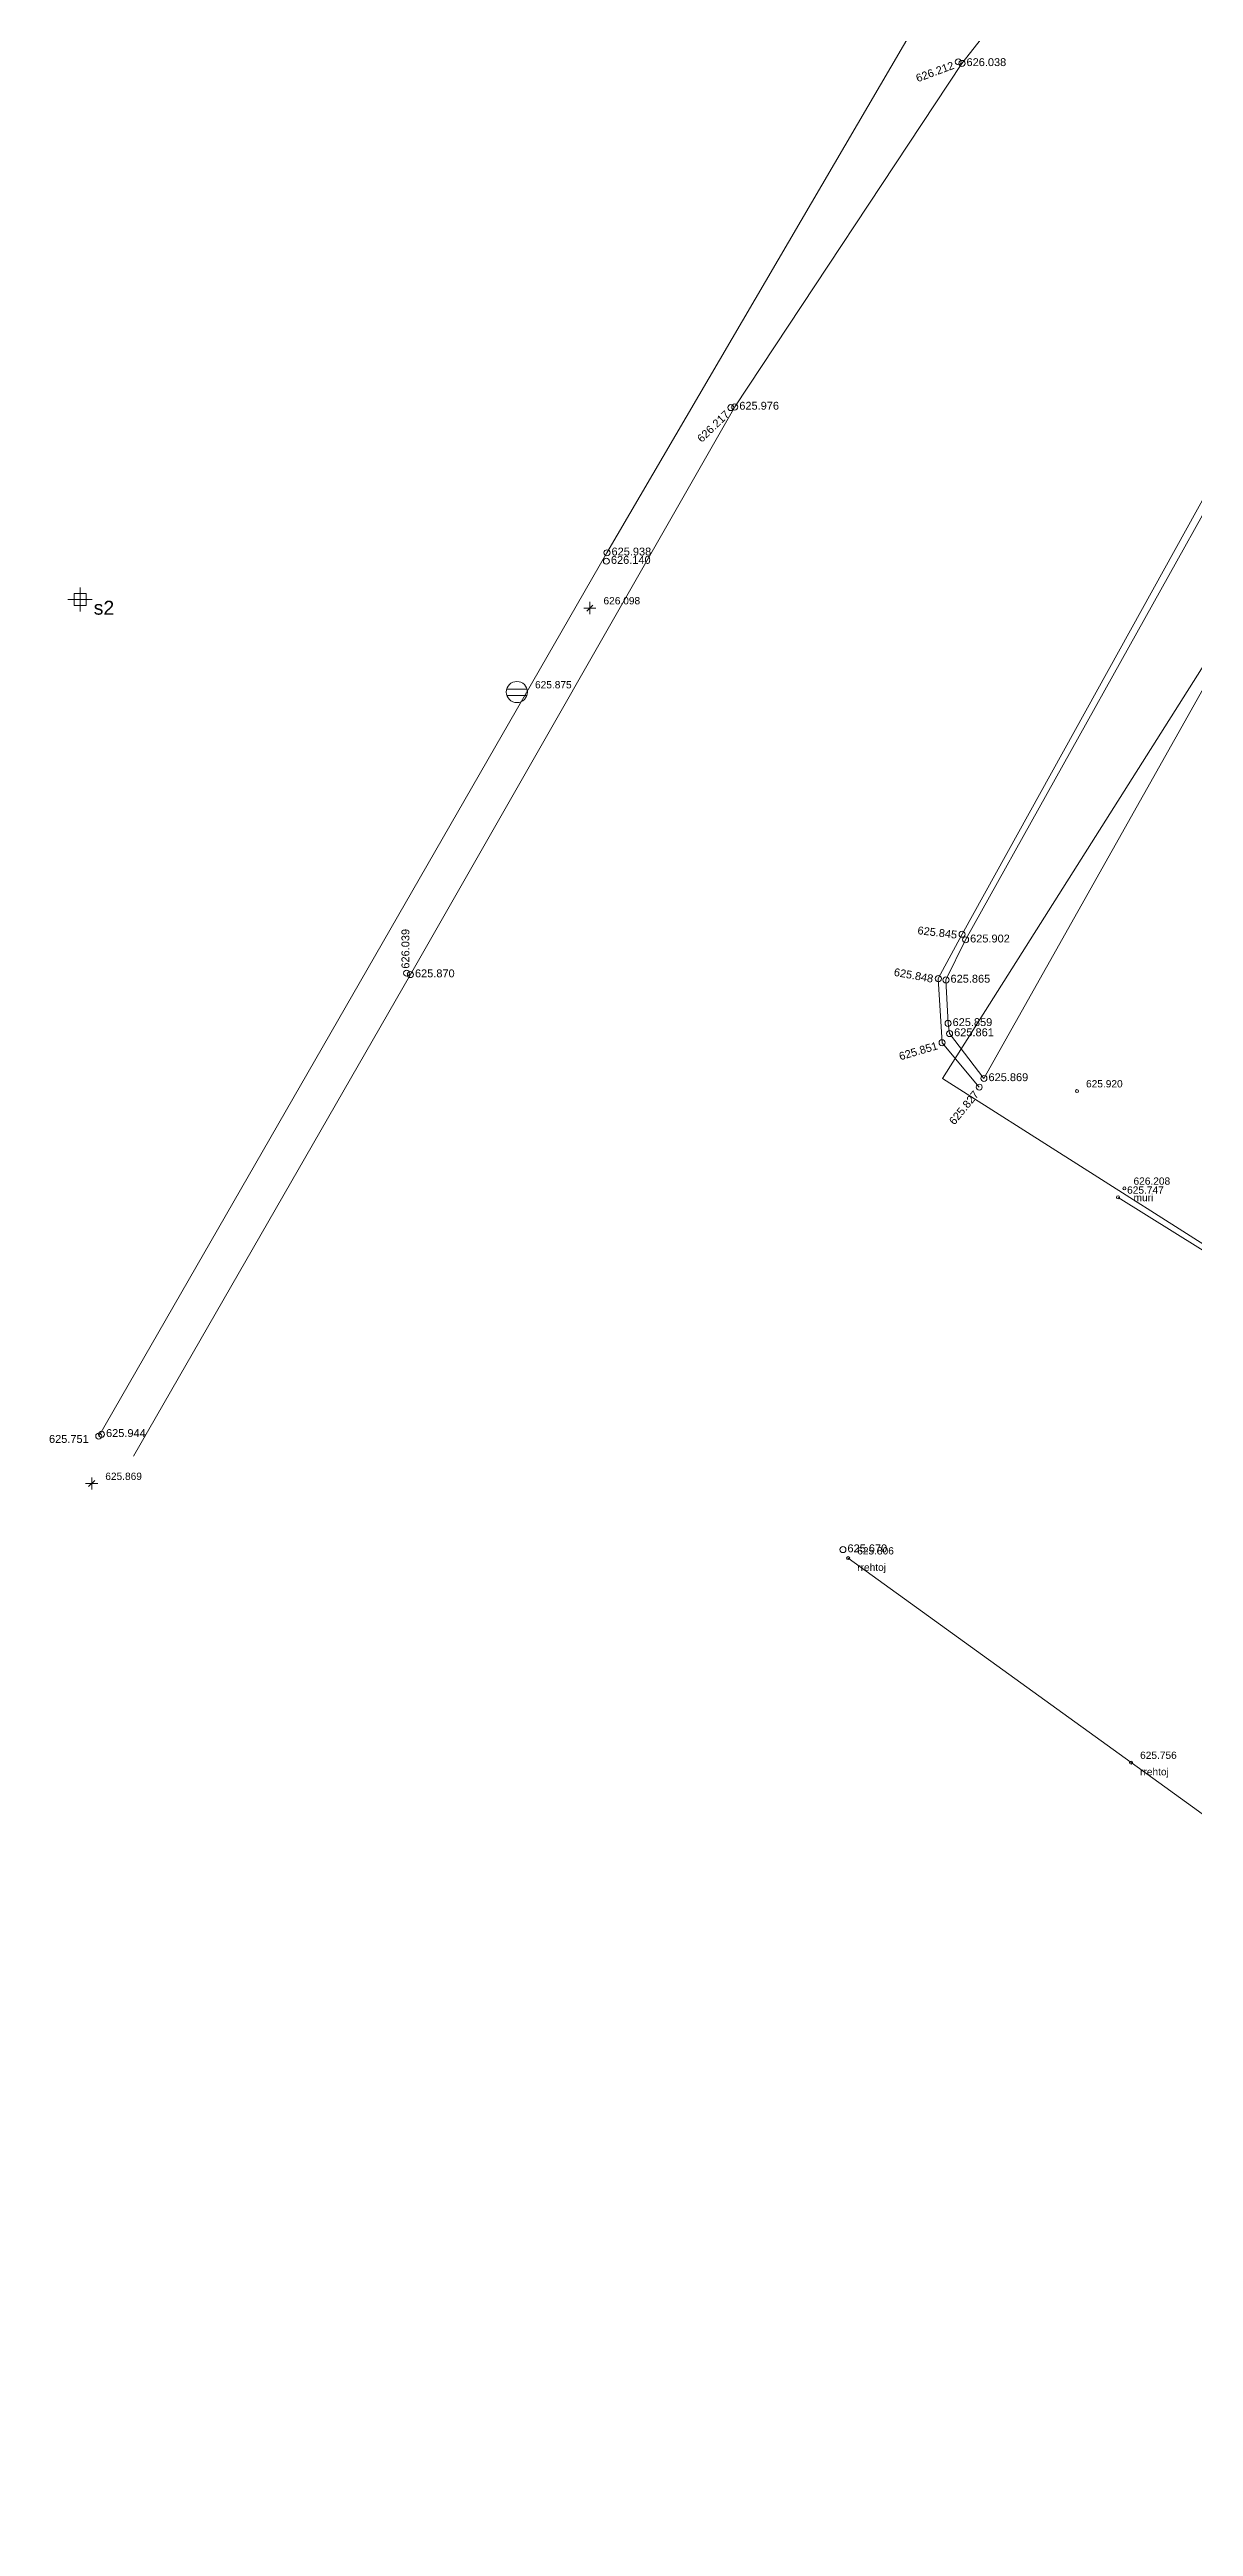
# Model space of a CAD drawing. Header units: metres. Extents: x 7511786 to 7512055, y 4693228 to 4693399.
# Drawn here: x 7511786.2 to 7511814.5, y 4693237.8 to 4693299.2 of the extents above; entities that cross this region are included whole.
import ezdxf

# ---------------------------------------------------------------- set-up
doc = ezdxf.new("R2010")
doc.units = ezdxf.units.M
doc.layers.get('0').update_dxf_attribs({"lineweight": 0})
for name, color, linetype, lineweight in [('asfalt', 252, 'Continuous', 0), ('asfalt pikat', 97, 'Continuous', 0), ('label', 210, 'Continuous', 0), ('Matjet', 210, 'Continuous', 0), ('muri', 44, 'Continuous', 0), ('parcela', 7, 'Continuous', 0), ('Puset fekali', 30, 'Continuous', 0), ('rrethoj', 106, 'Continuous', 0), ('rrjet', 7, 'Continuous', 0), ('shtyllat', 1, 'Continuous', 0), ('trotuar', 91, 'Continuous', 0), ('trotuar pikat', 155, 'Continuous', 0)]:
    doc.layers.add(name, color=color, linetype=linetype, lineweight=lineweight)
doc.styles.get("Standard").update_dxf_attribs({"font": 'arial.ttf'})

# ---------------------------------------------------------------- blocks, each defined once
blk = doc.blocks.new('*U69', base_point=(7511809.331, 4693273.711, 625.869))
at = {"layer": 'trotuar pikat', "linetype": 'ByBlock', "lineweight": -2}
blk.add_line((7511809.331, 4693273.711, 625.869), (7511809.331, 4693273.711, 625.869), dxfattribs=at)
blk.add_circle((7511809.331, 4693273.711, 625.869), 0.075, dxfattribs=at)
at = {"layer": 'trotuar pikat', "linetype": 'ByBlock', "insert": (7511809.4435, 4693273.741, 625.869), "char_height": 0.195, "attachment_point": 4}
blk.add_mtext('{\\C256;625.869}', dxfattribs=at)
blk = doc.blocks.new('*U70', base_point=(7511809.213, 4693273.496, 625.827))
at = {"layer": 'asfalt pikat', "linetype": 'ByBlock', "lineweight": -2}
blk.add_line((7511809.213, 4693273.496, 625.827), (7511809.213, 4693273.496, 625.827), dxfattribs=at)
blk.add_circle((7511809.213, 4693273.496, 625.827), 0.075, dxfattribs=at)
at = {"layer": 'asfalt pikat', "linetype": 'ByBlock', "insert": (7511809.146, 4693273.366, 625.827), "char_height": 0.195, "attachment_point": 6, "rotation": 50.74289}
blk.add_mtext('{\\C256;625.827}', dxfattribs=at)
blk = doc.blocks.new('*U71', base_point=(7511805.833, 4693262.024, 625.67))
at = {"layer": 'asfalt pikat', "linetype": 'ByBlock', "lineweight": -2}
blk.add_line((7511805.833, 4693262.024, 625.67), (7511805.833, 4693262.024, 625.67), dxfattribs=at)
blk.add_circle((7511805.833, 4693262.024, 625.67), 0.075, dxfattribs=at)
at = {"layer": 'asfalt pikat', "linetype": 'ByBlock', "insert": (7511805.9455, 4693262.054, 625.67), "char_height": 0.195, "attachment_point": 4}
blk.add_mtext('{\\C256;625.670}', dxfattribs=at)
blk = doc.blocks.new('*U72', base_point=(7511805.963, 4693261.812, 625.806))
at = {"layer": 'Matjet', "linetype": 'ByBlock', "lineweight": -2}
blk.add_line((7511805.963, 4693261.812, 625.806), (7511805.963, 4693261.812, 625.806), dxfattribs=at)
blk.add_circle((7511805.963, 4693261.812, 625.806), 0.0375, dxfattribs=at)
at = {"layer": 'Matjet', "linetype": 'ByBlock', "char_height": 0.18}
for s, insert, attachment_point in [('625.806', (7511806.188, 4693261.992, 625.806), 4), ('rrehtoj', (7511806.188, 4693261.675, 625.806), 1)]:
    blk.add_mtext(s, dxfattribs=dict(at, insert=insert, attachment_point=attachment_point))
blk = doc.blocks.new('*U73', base_point=(7511812.978, 4693256.74, 625.756))
at = {"layer": 'Matjet', "linetype": 'ByBlock', "lineweight": -2}
blk.add_line((7511812.978, 4693256.74, 625.756), (7511812.978, 4693256.74, 625.756), dxfattribs=at)
blk.add_circle((7511812.978, 4693256.74, 625.756), 0.0375, dxfattribs=at)
at = {"layer": 'Matjet', "linetype": 'ByBlock', "char_height": 0.18}
for s, insert, attachment_point in [('625.756', (7511813.203, 4693256.92, 625.756), 4), ('rrehtoj', (7511813.203, 4693256.603, 625.756), 1)]:
    blk.add_mtext(s, dxfattribs=dict(at, insert=insert, attachment_point=attachment_point))
blk = doc.blocks.new('*U84', base_point=(7511812.656, 4693270.762, 625.747))
at = {"layer": 'Matjet', "linetype": 'ByBlock', "lineweight": -2}
blk.add_line((7511812.656, 4693270.762, 625.747), (7511812.656, 4693270.762, 625.747), dxfattribs=at)
blk.add_circle((7511812.656, 4693270.762, 625.747), 0.0375, dxfattribs=at)
at = {"layer": 'Matjet', "linetype": 'ByBlock', "insert": (7511812.881, 4693270.942, 625.747), "char_height": 0.18, "attachment_point": 4}
blk.add_mtext('625.747', dxfattribs=at)
blk = doc.blocks.new('*U85', base_point=(7511812.815, 4693270.984, 626.208))
at = {"layer": 'Matjet', "linetype": 'ByBlock', "lineweight": -2}
blk.add_line((7511812.815, 4693270.984, 626.208), (7511812.815, 4693270.984, 626.208), dxfattribs=at)
blk.add_circle((7511812.815, 4693270.984, 626.208), 0.0375, dxfattribs=at)
at = {"layer": 'Matjet', "linetype": 'ByBlock', "char_height": 0.18}
for s, insert, attachment_point in [('626.208', (7511813.04, 4693271.164, 626.208), 4), ('muri', (7511813.04, 4693270.847, 626.208), 1)]:
    blk.add_mtext(s, dxfattribs=dict(at, insert=insert, attachment_point=attachment_point))
blk = doc.blocks.new('*U86', base_point=(7511811.637, 4693273.398, 625.92))
at = {"layer": 'Matjet', "linetype": 'ByBlock', "lineweight": -2}
blk.add_line((7511811.637, 4693273.398, 625.92), (7511811.637, 4693273.398, 625.92), dxfattribs=at)
blk.add_circle((7511811.637, 4693273.398, 625.92), 0.0375, dxfattribs=at)
at = {"layer": 'Matjet', "linetype": 'ByBlock', "insert": (7511811.862, 4693273.578, 625.92), "char_height": 0.18, "attachment_point": 4}
blk.add_mtext('625.920', dxfattribs=at)
blk = doc.blocks.new('*U166', base_point=(7511808.875, 4693277.151, 625.902))
at = {"layer": 'trotuar pikat', "linetype": 'ByBlock', "lineweight": -2}
blk.add_line((7511808.875, 4693277.151, 625.902), (7511808.875, 4693277.151, 625.902), dxfattribs=at)
blk.add_circle((7511808.875, 4693277.151, 625.902), 0.075, dxfattribs=at)
at = {"layer": 'trotuar pikat', "linetype": 'ByBlock', "insert": (7511808.9875, 4693277.181, 625.902), "char_height": 0.195, "attachment_point": 4}
blk.add_mtext('{\\C256;625.902}', dxfattribs=at)
blk = doc.blocks.new('*U167', base_point=(7511808.787, 4693277.289, 625.845))
at = {"layer": 'asfalt pikat', "linetype": 'ByBlock', "lineweight": -2}
blk.add_line((7511808.787, 4693277.289, 625.845), (7511808.787, 4693277.289, 625.845), dxfattribs=at)
blk.add_circle((7511808.787, 4693277.289, 625.845), 0.075, dxfattribs=at)
at = {"layer": 'asfalt pikat', "linetype": 'ByBlock', "insert": (7511808.664, 4693277.273, 625.845), "char_height": 0.195, "attachment_point": 6, "rotation": 353.28999}
blk.add_mtext('{\\C256;625.845}', dxfattribs=at)
blk = doc.blocks.new('*U168', base_point=(7511808.199, 4693276.187, 625.848))
at = {"layer": 'asfalt pikat', "linetype": 'ByBlock', "lineweight": -2}
blk.add_line((7511808.199, 4693276.187, 625.848), (7511808.199, 4693276.187, 625.848), dxfattribs=at)
blk.add_circle((7511808.199, 4693276.187, 625.848), 0.075, dxfattribs=at)
at = {"layer": 'asfalt pikat', "linetype": 'ByBlock', "insert": (7511808.071, 4693276.18, 625.848), "char_height": 0.195, "attachment_point": 6, "rotation": 349.71646}
blk.add_mtext('{\\C256;625.848}', dxfattribs=at)
blk = doc.blocks.new('*U169', base_point=(7511808.389, 4693276.154, 625.865))
at = {"layer": 'trotuar pikat', "linetype": 'ByBlock', "lineweight": -2}
blk.add_line((7511808.389, 4693276.154, 625.865), (7511808.389, 4693276.154, 625.865), dxfattribs=at)
blk.add_circle((7511808.389, 4693276.154, 625.865), 0.075, dxfattribs=at)
at = {"layer": 'trotuar pikat', "linetype": 'ByBlock', "insert": (7511808.5015, 4693276.184, 625.865), "char_height": 0.195, "attachment_point": 4}
blk.add_mtext('{\\C256;625.865}', dxfattribs=at)
blk = doc.blocks.new('*U170', base_point=(7511808.44, 4693275.077, 625.859))
at = {"layer": 'trotuar pikat', "linetype": 'ByBlock', "lineweight": -2}
blk.add_line((7511808.44, 4693275.077, 625.859), (7511808.44, 4693275.077, 625.859), dxfattribs=at)
blk.add_circle((7511808.44, 4693275.077, 625.859), 0.075, dxfattribs=at)
at = {"layer": 'trotuar pikat', "linetype": 'ByBlock', "insert": (7511808.5525, 4693275.107, 625.859), "char_height": 0.195, "attachment_point": 4}
blk.add_mtext('{\\C256;625.859}', dxfattribs=at)
blk = doc.blocks.new('*U171', base_point=(7511808.479, 4693274.825, 625.861))
at = {"layer": 'trotuar pikat', "linetype": 'ByBlock', "lineweight": -2}
blk.add_line((7511808.479, 4693274.825, 625.861), (7511808.479, 4693274.825, 625.861), dxfattribs=at)
blk.add_circle((7511808.479, 4693274.825, 625.861), 0.075, dxfattribs=at)
at = {"layer": 'trotuar pikat', "linetype": 'ByBlock', "insert": (7511808.5915, 4693274.855, 625.861), "char_height": 0.195, "attachment_point": 4}
blk.add_mtext('{\\C256;625.861}', dxfattribs=at)
blk = doc.blocks.new('*U172', base_point=(7511808.292, 4693274.597, 625.851))
at = {"layer": 'asfalt pikat', "linetype": 'ByBlock', "lineweight": -2}
blk.add_line((7511808.292, 4693274.597, 625.851), (7511808.292, 4693274.597, 625.851), dxfattribs=at)
blk.add_circle((7511808.292, 4693274.597, 625.851), 0.075, dxfattribs=at)
at = {"layer": 'asfalt pikat', "linetype": 'ByBlock', "insert": (7511808.175, 4693274.531, 625.851), "char_height": 0.195, "attachment_point": 6, "rotation": 16.45487}
blk.add_mtext('{\\C256;625.851}', dxfattribs=at)
blk = doc.blocks.new('*U173', base_point=(7511795.107, 4693276.287, 625.87))
at = {"layer": 'asfalt pikat', "linetype": 'ByBlock', "lineweight": -2}
blk.add_line((7511795.107, 4693276.287, 625.87), (7511795.107, 4693276.287, 625.87), dxfattribs=at)
blk.add_circle((7511795.107, 4693276.287, 625.87), 0.075, dxfattribs=at)
at = {"layer": 'asfalt pikat', "linetype": 'ByBlock', "insert": (7511795.2195, 4693276.317, 625.87), "char_height": 0.195, "attachment_point": 4}
blk.add_mtext('{\\C256;625.870}', dxfattribs=at)
blk = doc.blocks.new('*U174', base_point=(7511795.014, 4693276.323, 626.039))
at = {"layer": 'trotuar pikat', "linetype": 'ByBlock', "lineweight": -2}
blk.add_line((7511795.014, 4693276.323, 626.039), (7511795.014, 4693276.323, 626.039), dxfattribs=at)
blk.add_circle((7511795.014, 4693276.323, 626.039), 0.075, dxfattribs=at)
at = {"layer": 'trotuar pikat', "linetype": 'ByBlock', "insert": (7511794.984, 4693276.4355, 626.039), "char_height": 0.195, "attachment_point": 4, "rotation": 90}
blk.add_mtext('{\\C256;626.039}', dxfattribs=at)
blk = doc.blocks.new('*U175', base_point=(7511803.053, 4693290.352, 626.217))
at = {"layer": 'trotuar pikat', "linetype": 'ByBlock', "lineweight": -2}
blk.add_line((7511803.053, 4693290.352, 626.217), (7511803.053, 4693290.352, 626.217), dxfattribs=at)
blk.add_circle((7511803.053, 4693290.352, 626.217), 0.075, dxfattribs=at)
at = {"layer": 'trotuar pikat', "linetype": 'ByBlock', "insert": (7511802.971, 4693290.23, 626.217), "char_height": 0.195, "attachment_point": 6, "rotation": 44.16728}
blk.add_mtext('{\\C256;626.217}', dxfattribs=at)
blk = doc.blocks.new('*U176', base_point=(7511803.151, 4693290.368, 625.976))
at = {"layer": 'asfalt pikat', "linetype": 'ByBlock', "lineweight": -2}
blk.add_line((7511803.151, 4693290.368, 625.976), (7511803.151, 4693290.368, 625.976), dxfattribs=at)
blk.add_circle((7511803.151, 4693290.368, 625.976), 0.075, dxfattribs=at)
at = {"layer": 'asfalt pikat', "linetype": 'ByBlock', "insert": (7511803.2635, 4693290.398, 625.976), "char_height": 0.195, "attachment_point": 4}
blk.add_mtext('{\\C256;625.976}', dxfattribs=at)
blk = doc.blocks.new('*U177', base_point=(7511808.786, 4693298.891, 626.038))
at = {"layer": 'asfalt pikat', "linetype": 'ByBlock', "lineweight": -2}
blk.add_line((7511808.786, 4693298.891, 626.038), (7511808.786, 4693298.891, 626.038), dxfattribs=at)
blk.add_circle((7511808.786, 4693298.891, 626.038), 0.075, dxfattribs=at)
at = {"layer": 'asfalt pikat', "linetype": 'ByBlock', "insert": (7511808.8985, 4693298.921, 626.038), "char_height": 0.195, "attachment_point": 4}
blk.add_mtext('{\\C256;626.038}', dxfattribs=at)
blk = doc.blocks.new('*U178', base_point=(7511808.692, 4693298.93, 626.212))
at = {"layer": 'trotuar pikat', "linetype": 'ByBlock', "lineweight": -2}
blk.add_line((7511808.692, 4693298.93, 626.212), (7511808.692, 4693298.93, 626.212), dxfattribs=at)
blk.add_circle((7511808.692, 4693298.93, 626.212), 0.075, dxfattribs=at)
at = {"layer": 'trotuar pikat', "linetype": 'ByBlock', "insert": (7511808.577, 4693298.855, 626.212), "char_height": 0.195, "attachment_point": 6, "rotation": 20.3167}
blk.add_mtext('{\\C256;626.212}', dxfattribs=at)
blk = doc.blocks.new('*U265', base_point=(7511799.982, 4693286.751, 625.938))
at = {"layer": 'asfalt pikat', "linetype": 'ByBlock', "lineweight": -2}
blk.add_line((7511799.982, 4693286.751, 625.938), (7511799.982, 4693286.751, 625.938), dxfattribs=at)
blk.add_circle((7511799.982, 4693286.751, 625.938), 0.075, dxfattribs=at)
at = {"layer": 'asfalt pikat', "linetype": 'ByBlock', "insert": (7511800.0945, 4693286.781, 625.938), "char_height": 0.195, "attachment_point": 4}
blk.add_mtext('{\\C256;625.938}', dxfattribs=at)
blk = doc.blocks.new('*U266', base_point=(7511799.967, 4693286.543, 626.14))
at = {"layer": 'trotuar pikat', "linetype": 'ByBlock', "lineweight": -2}
blk.add_line((7511799.967, 4693286.543, 626.14), (7511799.967, 4693286.543, 626.14), dxfattribs=at)
blk.add_circle((7511799.967, 4693286.543, 626.14), 0.075, dxfattribs=at)
at = {"layer": 'trotuar pikat', "linetype": 'ByBlock', "insert": (7511800.0795, 4693286.573, 626.14), "char_height": 0.195, "attachment_point": 4}
blk.add_mtext('{\\C256;626.140}', dxfattribs=at)
blk = doc.blocks.new('- Kosa Crta za DIM (Mala)')
for points in [[(-1.5, 0), (1.5, 0)], [(-0.75, -0.75), (0.75, 0.75)], [(0, -1.5), (0, 1.5)]]:
    blk.add_lwpolyline(points)
blk = doc.blocks.new('*U267', base_point=(7511799.558, 4693285.381, 626.098))
at = {"layer": 'shtyllat', "color": 0, "linetype": 'ByBlock', "lineweight": -2, "xscale": 0.1, "yscale": 0.1, "zscale": 0.1, "rotation": 8.537736463e-07}
blk.add_blockref('- Kosa Crta za DIM (Mala)', (7511799.558, 4693285.381, 626.098), dxfattribs=at)
at = {"layer": 'label', "linetype": 'ByBlock', "insert": (7511799.8955, 4693285.561, 626.098), "char_height": 0.18, "attachment_point": 4}
blk.add_mtext('626.098', dxfattribs=at)
blk = doc.blocks.new('Settling Basin - PK ujrat e zeza')
at = {"color": 21, "lineweight": 0, "flags": 128}
for points in [[(-0.95, 0.27), (0.96, 0.27)], [(-0.95, -0.33), (0.96, -0.33)]]:
    blk.add_lwpolyline(points, dxfattribs=at)
at = {"color": 21, "lineweight": 0}
blk.add_circle((0, 0), 1, dxfattribs=at)
blk = doc.blocks.new('Puset_Kan_Atmosferik')
blk.add_blockref('Settling Basin - PK ujrat e zeza', (0, 0))
blk = doc.blocks.new('*U268', base_point=(7511797.747, 4693283.297, 625.875))
at = {"layer": 'Puset fekali', "color": 0, "linetype": 'ByBlock', "lineweight": -2, "xscale": 0.2624999971783286, "yscale": 0.2624999971783286, "zscale": 0.2624999971783286}
blk.add_blockref('Puset_Kan_Atmosferik', (7511797.747, 4693283.297, 625.875), dxfattribs=at)
at = {"layer": 'label', "linetype": 'ByBlock', "insert": (7511798.197, 4693283.477, 625.875), "char_height": 0.18, "attachment_point": 4}
blk.add_mtext('625.875', dxfattribs=at)
blk = doc.blocks.new('*U269', base_point=(7511787.446, 4693264.883, 625.944))
at = {"layer": 'trotuar pikat', "linetype": 'ByBlock', "lineweight": -2}
blk.add_line((7511787.446, 4693264.883, 625.944), (7511787.446, 4693264.883, 625.944), dxfattribs=at)
blk.add_circle((7511787.446, 4693264.883, 625.944), 0.075, dxfattribs=at)
at = {"layer": 'trotuar pikat', "linetype": 'ByBlock', "insert": (7511787.5585, 4693264.913, 625.944), "char_height": 0.195, "attachment_point": 4}
blk.add_mtext('{\\C256;625.944}', dxfattribs=at)
blk = doc.blocks.new('*U270', base_point=(7511787.377, 4693264.838, 625.751))
at = {"layer": 'asfalt pikat', "linetype": 'ByBlock', "lineweight": -2}
blk.add_line((7511787.377, 4693264.838, 625.751), (7511787.377, 4693264.838, 625.751), dxfattribs=at)
blk.add_circle((7511787.377, 4693264.838, 625.751), 0.075, dxfattribs=at)
at = {"layer": 'asfalt pikat', "linetype": 'ByBlock', "insert": (7511786.144, 4693264.767, 625.751), "char_height": 0.195, "attachment_point": 4}
blk.add_mtext('{\\C256;625.751}', dxfattribs=at)
blk = doc.blocks.new('*U271', base_point=(7511787.202, 4693263.661, 625.869))
at = {"layer": 'shtyllat', "color": 0, "linetype": 'ByBlock', "lineweight": -2, "xscale": 0.1, "yscale": 0.1, "zscale": 0.1, "rotation": 8.537736463e-07}
blk.add_blockref('- Kosa Crta za DIM (Mala)', (7511787.202, 4693263.661, 625.869), dxfattribs=at)
at = {"layer": 'label', "linetype": 'ByBlock', "insert": (7511787.5395, 4693263.841, 625.869), "char_height": 0.18, "attachment_point": 4}
blk.add_mtext('625.869', dxfattribs=at)
blk = doc.blocks.new('*U281', base_point=(7511786.914, 4693285.591, 625.79))
at = {"layer": 'rrjet', "color": 93, "linetype": 'ByBlock', "lineweight": -2}
for p, q in [((7511786.914, 4693285.291, 625.79), (7511786.914, 4693285.891, 625.79)), ((7511786.614, 4693285.591, 625.79), (7511787.214, 4693285.591, 625.79))]:
    blk.add_line(p, q, dxfattribs=at)
at = {"layer": 'rrjet', "color": 93, "linetype": 'ByBlock', "lineweight": -2, "elevation": 625.79}
blk.add_lwpolyline([(7511786.764, 4693285.441), (7511786.764, 4693285.741), (7511787.064, 4693285.741), (7511787.064, 4693285.441)], close=True, dxfattribs=at)
at = {"layer": 'rrjet', "linetype": 'ByBlock', "insert": (7511787.252, 4693285.561, 625.79), "char_height": 0.345, "attachment_point": 1}
blk.add_mtext('{\\C137;s2}', dxfattribs=at)

msp = doc.modelspace()

# ---------------------------------------------------------------- linework, layer by layer
at = {"layer": 'asfalt', "elevation": 625.938, "flags": 128}
msp.add_lwpolyline([(7511795.107, 4693276.287), (7511788.237, 4693264.343)], dxfattribs=at)
at = {"layer": 'asfalt'}
for points in [[(7511808.787, 4693277.289, 625.845), (7511817.691, 4693293.371, 625.932), (7511820.303, 4693300.202, 625.91), (7511821.74, 4693303.288, 625.887), (7511826.488, 4693307.928, 625.919), (7511832.053, 4693312.392, 625.959), (7511837.196, 4693315.645, 625.918), (7511840.099, 4693316.94, 625.909), (7511843.205, 4693317.426, 625.868), (7511850.823, 4693316.948, 625.831), (7511857.907, 4693314.196, 625.819), (7511874.672, 4693305.54, 625.817), (7511884.37, 4693300.836, 625.786)], [(7511787.377, 4693264.838, 625.751), (7511799.982, 4693286.751, 625.938), (7511812.667, 4693308.466, 626.008)], [(7511815.127, 4693306.806, 626.025), (7511813.855, 4693305.353, 626.043), (7511808.786, 4693298.891, 626.038), (7511803.151, 4693290.368, 625.976), (7511795.107, 4693276.287, 625.87)], [(7511809.213, 4693273.496, 625.827), (7511808.292, 4693274.597, 625.851), (7511808.199, 4693276.187, 625.848), (7511808.787, 4693277.289, 625.845)]]:
    msp.add_polyline3d(points, dxfattribs=at)
at = {"layer": 'muri', "elevation": 625.806, "flags": 128}
msp.add_lwpolyline([(7511845.976, 4693250.258), (7511841.823, 4693252.517), (7511837.292, 4693255.398), (7511812.656, 4693270.762)], dxfattribs=at)
at = {"layer": 'parcela', "flags": 128}
msp.add_lwpolyline([(7511839.64, 4693311.774), (7511814.966, 4693269.473), (7511808.304, 4693273.712), (7511819.588, 4693291.563), (7511833.949, 4693314.281), (7511839.64, 4693311.774)], dxfattribs=at)
at = {"layer": 'rrethoj', "elevation": 625.806, "flags": 128}
msp.add_lwpolyline([(7511805.963, 4693261.812), (7511812.978, 4693256.74), (7511827.24, 4693246.428), (7511828.381, 4693245.525), (7511830.495, 4693243.481), (7511832.286, 4693240.996), (7511832.979, 4693238.514), (7511833.974, 4693237.791), (7511845.976, 4693250.258)], dxfattribs=at)
at = {"layer": 'trotuar'}
for points in [[(7511857.88, 4693314.038, 625.877), (7511850.682, 4693316.825, 625.932), (7511843.247, 4693317.304, 625.91), (7511840.174, 4693316.672, 625.95), (7511837.257, 4693315.498, 625.979), (7511832.142, 4693312.223, 626.027), (7511826.662, 4693307.855, 625.925), (7511821.878, 4693303.204, 625.949), (7511820.545, 4693300.225, 625.932), (7511817.77, 4693293.093, 625.997), (7511808.875, 4693277.151, 625.902), (7511808.389, 4693276.154, 625.865), (7511808.44, 4693275.077, 625.859), (7511808.479, 4693274.825, 625.861), (7511809.331, 4693273.711, 625.869)], [(7511809.331, 4693273.711, 625.869), (7511819.577, 4693291.923, 625.996), (7511822.12, 4693297.565, 625.984), (7511822.441, 4693299.413, 626.004), (7511822.782, 4693300.12, 625.994), (7511823.183, 4693301.002, 626.005), (7511823.984, 4693302.324, 625.986), (7511824.938, 4693303.536, 625.981), (7511827.158, 4693305.539, 626.014), (7511835.095, 4693311.65, 626.053), (7511843.465, 4693315.991, 0), (7511849.927, 4693314.721, 625.927), (7511857.121, 4693312.288, 625.912)]]:
    msp.add_polyline3d(points, dxfattribs=at)

# ---------------------------------------------------------------- block references
at = {"layer": 'asfalt pikat'}
for name, p in [('*U177', (7511808.786, 4693298.891, 626.038)), ('*U176', (7511803.151, 4693290.368, 625.976)), ('*U265', (7511799.982, 4693286.751, 625.938)), ('*U167', (7511808.787, 4693277.289, 625.845)), ('*U173', (7511795.107, 4693276.287, 625.87)), ('*U168', (7511808.199, 4693276.187, 625.848)), ('*U172', (7511808.292, 4693274.597, 625.851)), ('*U70', (7511809.213, 4693273.496, 625.827)), ('*U270', (7511787.377, 4693264.838, 625.751)), ('*U71', (7511805.833, 4693262.024, 625.67))]:
    msp.add_blockref(name, p, dxfattribs=at)
at = {"layer": 'Matjet'}
for name, p in [('*U86', (7511811.637, 4693273.398, 625.92)), ('*U84', (7511812.656, 4693270.762, 625.747)), ('*U85', (7511812.815, 4693270.984, 626.208)), ('*U72', (7511805.963, 4693261.812, 625.806)), ('*U73', (7511812.978, 4693256.74, 625.756))]:
    msp.add_blockref(name, p, dxfattribs=at)
at = {"layer": 'Puset fekali'}
msp.add_blockref('*U268', (7511797.747, 4693283.297, 625.875), dxfattribs=at)
at = {"layer": 'rrjet'}
msp.add_blockref('*U281', (7511786.914, 4693285.591, 625.79), dxfattribs=at)
at = {"layer": 'shtyllat'}
for name, p in [('*U267', (7511799.558, 4693285.381, 626.098)), ('*U271', (7511787.202, 4693263.661, 625.869))]:
    msp.add_blockref(name, p, dxfattribs=at)
at = {"layer": 'trotuar pikat'}
for name, p in [('*U178', (7511808.692, 4693298.93, 626.212)), ('*U175', (7511803.053, 4693290.352, 626.217)), ('*U266', (7511799.967, 4693286.543, 626.14)), ('*U174', (7511795.014, 4693276.323, 626.039)), ('*U166', (7511808.875, 4693277.151, 625.902)), ('*U169', (7511808.389, 4693276.154, 625.865)), ('*U170', (7511808.44, 4693275.077, 625.859)), ('*U171', (7511808.479, 4693274.825, 625.861)), ('*U69', (7511809.331, 4693273.711, 625.869)), ('*U269', (7511787.446, 4693264.883, 625.944))]:
    msp.add_blockref(name, p, dxfattribs=at)

doc.saveas('drawing.dxf')
